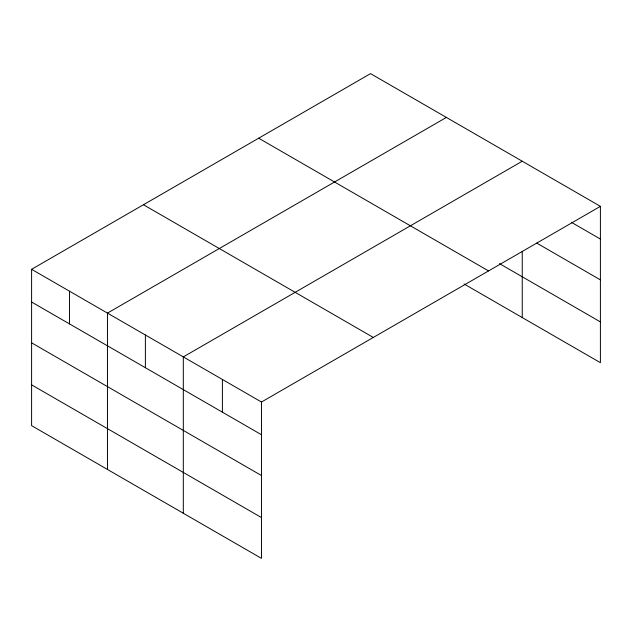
<?xml version="1.0" encoding="UTF-8"?>
<svg xmlns="http://www.w3.org/2000/svg" width="632" height="632" viewBox="0 0 632 632"><rect width="100%" height="100%" fill="white"/><g stroke="black" fill="none" stroke-linecap="round" stroke-linejoin="round"><path stroke-width="0.95" d="M600.4 206.348L370.526 73.628L31.6 269.311L31.6 425.652L261.474 558.372L261.474 402.023L600.4 206.348L600.4 362.689L464.086 283.989M446.389 117.426L107.456 313.109L107.456 469.45M522.245 161.223L183.312 356.898L183.312 513.247M571.518 222.385L600.4 239.062M536.687 243.075L600.4 279.858M499.485 263.631L600.4 321.893M258.685 138.203L488.552 270.923M143.448 204.736L373.315 337.449M31.6 269.311L261.474 402.023M31.6 302.025L261.474 434.737M31.6 342.82L261.474 475.541M31.6 384.856L261.474 517.568M522.245 251.354L522.245 317.564M222.393 379.461L222.393 412.175M145.384 335L145.384 367.721M69.528 291.21L69.528 323.924"/></g></svg>
